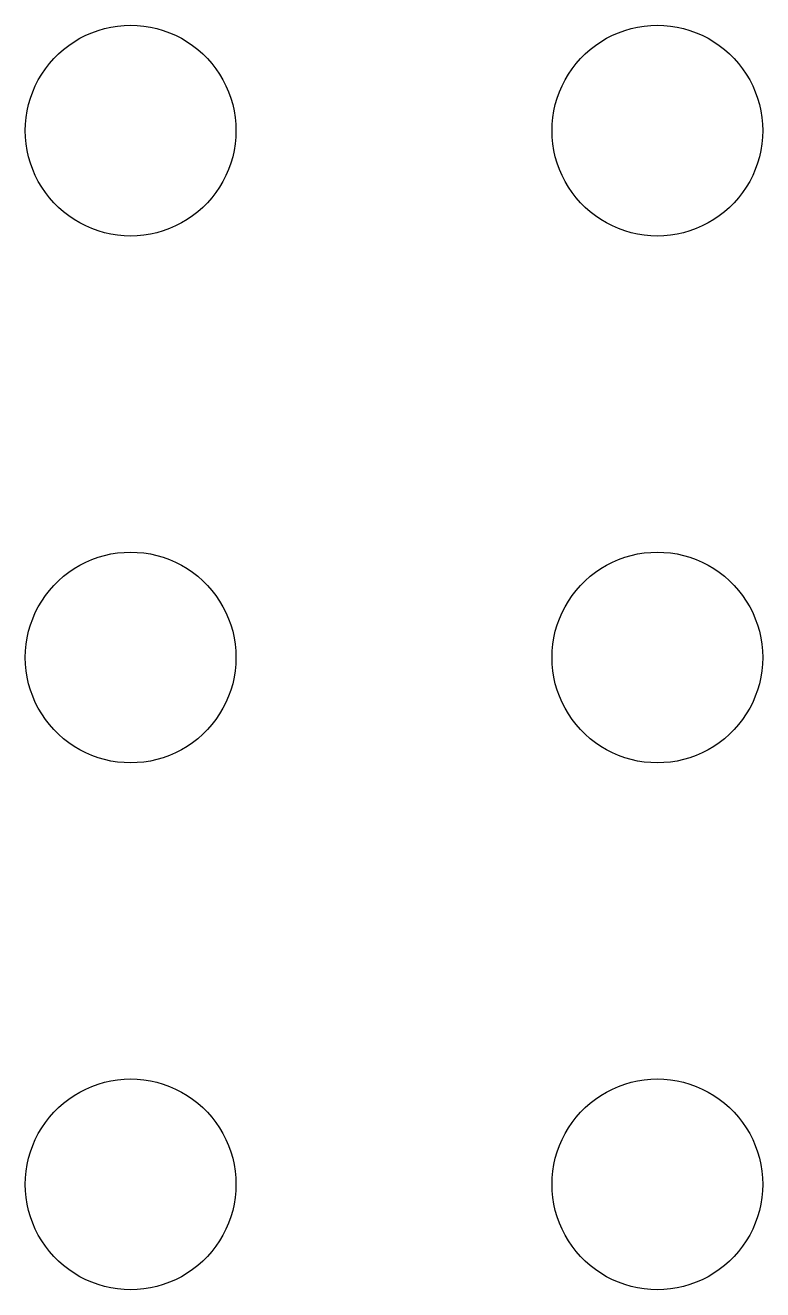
# Model space of a CAD drawing. Header units: metres. Extents: x -104 to 104, y -104 to 104.
# Drawn here: x -70.5 to -49.5, y -40.5 to -4.5 of the extents above; entities that cross this region are included whole.
import ezdxf

# ---------------------------------------------------------------- set-up
doc = ezdxf.new("R2010")
doc.units = ezdxf.units.M

msp = doc.modelspace()

# ---------------------------------------------------------------- linework, layer by layer
for p, q in [((-68.6044, -4.71066), (-68.427, -4.64682)), ((-68.427, -4.64682), (-68.2461, -4.59424)), ((-68.2461, -4.59424), (-68.0621, -4.55313)), ((-68.0621, -4.55313), (-67.876, -4.52365)), ((-67.876, -4.52365), (-67.6884, -4.50591)), ((-67.6884, -4.50591), (-67.5, -4.5)), ((-67.5, -4.5), (-67.3116, -4.50591)), ((-67.3116, -4.50591), (-67.124, -4.52365)), ((-67.124, -4.52365), (-66.9379, -4.55313)), ((-66.9379, -4.55313), (-66.7539, -4.59424)), ((-66.7539, -4.59424), (-66.573, -4.64682)), ((-66.573, -4.64682), (-66.3956, -4.71066)), ((-53.6044, -4.71066), (-53.427, -4.64682)), ((-53.427, -4.64682), (-53.2461, -4.59424)), ((-53.2461, -4.59424), (-53.0621, -4.55313)), ((-53.0621, -4.55313), (-52.876, -4.52365)), ((-52.876, -4.52365), (-52.6884, -4.50591)), ((-52.6884, -4.50591), (-52.5, -4.5)), ((-52.5, -4.5), (-52.3116, -4.50591)), ((-52.3116, -4.50591), (-52.124, -4.52365)), ((-52.124, -4.52365), (-51.9379, -4.55313)), ((-51.9379, -4.55313), (-51.7539, -4.59424)), ((-51.7539, -4.59424), (-51.5729, -4.64682)), ((-51.5729, -4.64682), (-51.3956, -4.71066)), ((-69.2634, -5.07294), (-69.1075, -4.96701)), ((-69.1075, -4.96701), (-68.9453, -4.87108)), ((-68.9453, -4.87108), (-68.7773, -4.78551)), ((-68.7773, -4.78551), (-68.6044, -4.71066)), ((-66.3956, -4.71066), (-66.2227, -4.78551)), ((-66.2227, -4.78551), (-66.0547, -4.87108)), ((-66.0547, -4.87108), (-65.8925, -4.96701)), ((-65.8925, -4.96701), (-65.7366, -5.07294)), ((-54.2634, -5.07294), (-54.1075, -4.96701)), ((-54.1075, -4.96701), (-53.9453, -4.87108)), ((-53.9453, -4.87108), (-53.7773, -4.78551)), ((-53.7773, -4.78551), (-53.6044, -4.71066)), ((-51.3956, -4.71066), (-51.2227, -4.78551)), ((-51.2227, -4.78551), (-51.0547, -4.87108)), ((-51.0547, -4.87108), (-50.8925, -4.96701)), ((-50.8925, -4.96701), (-50.7366, -5.07294)), ((-69.6869, -5.44635), (-69.5536, -5.31308)), ((-69.5536, -5.31308), (-69.4123, -5.18845)), ((-69.4123, -5.18845), (-69.2634, -5.07294)), ((-65.7366, -5.07294), (-65.5877, -5.18845)), ((-65.5877, -5.18845), (-65.4464, -5.31308)), ((-65.4464, -5.31308), (-65.3131, -5.44635)), ((-54.6869, -5.44635), (-54.5536, -5.31308)), ((-54.5536, -5.31308), (-54.4123, -5.18845)), ((-54.4123, -5.18845), (-54.2634, -5.07294)), ((-50.7366, -5.07294), (-50.5877, -5.18845)), ((-50.5877, -5.18845), (-50.4464, -5.31308)), ((-50.4464, -5.31308), (-50.3131, -5.44635)), ((-70.033, -5.89252), (-69.927, -5.73663)), ((-69.927, -5.73663), (-69.8115, -5.58772)), ((-69.8115, -5.58772), (-69.6869, -5.44635)), ((-65.3131, -5.44635), (-65.1885, -5.58772)), ((-65.1885, -5.58772), (-65.073, -5.73663)), ((-65.073, -5.73663), (-64.967, -5.89252)), ((-55.033, -5.89252), (-54.927, -5.73663)), ((-54.927, -5.73663), (-54.8115, -5.58772)), ((-54.8115, -5.58772), (-54.6869, -5.44635)), ((-50.3131, -5.44635), (-50.1885, -5.58772)), ((-50.1885, -5.58772), (-50.0729, -5.73663)), ((-50.0729, -5.73663), (-49.967, -5.89252)), ((-70.2145, -6.22266), (-70.1289, -6.05473)), ((-70.1289, -6.05473), (-70.033, -5.89252)), ((-64.967, -5.89252), (-64.8711, -6.05473)), ((-64.8711, -6.05473), (-64.7855, -6.22266)), ((-55.2145, -6.22266), (-55.1289, -6.05473)), ((-55.1289, -6.05473), (-55.033, -5.89252)), ((-49.967, -5.89252), (-49.8711, -6.05473)), ((-49.8711, -6.05473), (-49.7855, -6.22266)), ((-70.3532, -6.57294), (-70.2893, -6.39561)), ((-70.2893, -6.39561), (-70.2145, -6.22266)), ((-64.7855, -6.22266), (-64.7107, -6.39561)), ((-64.7107, -6.39561), (-64.6468, -6.57294)), ((-55.3532, -6.57294), (-55.2893, -6.39561)), ((-55.2893, -6.39561), (-55.2145, -6.22266)), ((-49.7855, -6.22266), (-49.7107, -6.39561)), ((-49.7107, -6.39561), (-49.6468, -6.57294)), ((-70.4469, -6.93785), (-70.4057, -6.75392)), ((-70.4057, -6.75392), (-70.3532, -6.57294)), ((-64.6468, -6.57294), (-64.5943, -6.75392)), ((-64.5943, -6.75392), (-64.5531, -6.93785)), ((-55.4469, -6.93785), (-55.4057, -6.75392)), ((-55.4057, -6.75392), (-55.3532, -6.57294)), ((-49.6468, -6.57294), (-49.5942, -6.75392)), ((-49.5942, -6.75392), (-49.5531, -6.93785)), ((-70.4941, -7.31161), (-70.4763, -7.12399)), ((-70.4763, -7.12399), (-70.4469, -6.93785)), ((-64.5531, -6.93785), (-64.5237, -7.12399)), ((-64.5237, -7.12399), (-64.5059, -7.31161)), ((-55.4941, -7.31161), (-55.4763, -7.12399)), ((-55.4763, -7.12399), (-55.4469, -6.93785)), ((-49.5531, -6.93785), (-49.5237, -7.12399)), ((-49.5237, -7.12399), (-49.5059, -7.31161)), ((-70.5, -7.5), (-70.4941, -7.31161)), ((-70.4941, -7.68837), (-70.5, -7.5)), ((-64.5059, -7.31161), (-64.5, -7.5)), ((-64.5, -7.5), (-64.5059, -7.68837)), ((-55.5, -7.5), (-55.4941, -7.31161)), ((-55.4941, -7.68837), (-55.5, -7.5)), ((-49.5059, -7.31161), (-49.5, -7.5)), ((-49.5, -7.5), (-49.5059, -7.68837)), ((-70.4763, -7.87599), (-70.4941, -7.68837)), ((-70.4469, -8.06213), (-70.4763, -7.87599)), ((-64.5237, -7.87599), (-64.5531, -8.06213)), ((-64.5059, -7.68837), (-64.5237, -7.87599)), ((-55.4763, -7.87599), (-55.4941, -7.68837)), ((-55.4469, -8.06213), (-55.4763, -7.87599)), ((-49.5237, -7.87599), (-49.5531, -8.06213)), ((-49.5059, -7.68837), (-49.5237, -7.87599)), ((-70.4057, -8.24606), (-70.4469, -8.06213)), ((-70.3532, -8.42705), (-70.4057, -8.24606)), ((-64.5943, -8.24606), (-64.6468, -8.42705)), ((-64.5531, -8.06213), (-64.5943, -8.24606)), ((-55.4057, -8.24606), (-55.4469, -8.06213)), ((-55.3532, -8.42705), (-55.4057, -8.24606)), ((-49.5942, -8.24606), (-49.6468, -8.42705)), ((-49.5531, -8.06213), (-49.5942, -8.24606)), ((-70.2893, -8.60437), (-70.3532, -8.42705)), ((-70.2145, -8.77733), (-70.2893, -8.60437)), ((-64.7107, -8.60437), (-64.7855, -8.77733)), ((-64.6468, -8.42705), (-64.7107, -8.60437)), ((-55.2893, -8.60437), (-55.3532, -8.42705)), ((-55.2145, -8.77733), (-55.2893, -8.60437)), ((-49.7107, -8.60437), (-49.7855, -8.77733)), ((-49.6468, -8.42705), (-49.7107, -8.60437)), ((-70.1289, -8.94525), (-70.2145, -8.77733)), ((-70.033, -9.10747), (-70.1289, -8.94525)), ((-64.8711, -8.94525), (-64.967, -9.10747)), ((-64.7855, -8.77733), (-64.8711, -8.94525)), ((-55.1289, -8.94525), (-55.2145, -8.77733)), ((-55.033, -9.10747), (-55.1289, -8.94525)), ((-49.8711, -8.94525), (-49.967, -9.10747)), ((-49.7855, -8.77733), (-49.8711, -8.94525)), ((-69.927, -9.26335), (-70.033, -9.10747)), ((-69.8115, -9.41226), (-69.927, -9.26335)), ((-65.073, -9.26335), (-65.1885, -9.41226)), ((-64.967, -9.10747), (-65.073, -9.26335)), ((-54.927, -9.26335), (-55.033, -9.10747)), ((-54.8115, -9.41226), (-54.927, -9.26335)), ((-50.0729, -9.26335), (-50.1885, -9.41226)), ((-49.967, -9.10747), (-50.0729, -9.26335)), ((-69.6869, -9.55363), (-69.8115, -9.41226)), ((-69.5536, -9.6869), (-69.6869, -9.55363)), ((-69.4123, -9.81154), (-69.5536, -9.6869)), ((-65.4464, -9.6869), (-65.5877, -9.81154)), ((-65.3131, -9.55363), (-65.4464, -9.6869)), ((-65.1885, -9.41226), (-65.3131, -9.55363)), ((-54.6869, -9.55363), (-54.8115, -9.41226)), ((-54.5536, -9.6869), (-54.6869, -9.55363)), ((-54.4123, -9.81154), (-54.5536, -9.6869)), ((-50.4464, -9.6869), (-50.5877, -9.81154)), ((-50.3131, -9.55363), (-50.4464, -9.6869)), ((-50.1885, -9.41226), (-50.3131, -9.55363)), ((-69.2634, -9.92705), (-69.4123, -9.81154)), ((-69.1075, -10.033), (-69.2634, -9.92705)), ((-68.9453, -10.1289), (-69.1075, -10.033)), ((-65.8925, -10.033), (-66.0547, -10.1289)), ((-65.7366, -9.92705), (-65.8925, -10.033)), ((-65.5877, -9.81154), (-65.7366, -9.92705)), ((-54.2634, -9.92705), (-54.4123, -9.81154)), ((-54.1075, -10.033), (-54.2634, -9.92705)), ((-53.9453, -10.1289), (-54.1075, -10.033)), ((-50.8925, -10.033), (-51.0547, -10.1289)), ((-50.7366, -9.92705), (-50.8925, -10.033)), ((-50.5877, -9.81154), (-50.7366, -9.92705)), ((-68.7773, -10.2145), (-68.9453, -10.1289)), ((-68.6044, -10.2893), (-68.7773, -10.2145)), ((-68.427, -10.3532), (-68.6044, -10.2893)), ((-68.2461, -10.4057), (-68.427, -10.3532)), ((-68.0621, -10.4469), (-68.2461, -10.4057)), ((-66.7539, -10.4057), (-66.9379, -10.4469)), ((-66.573, -10.3532), (-66.7539, -10.4057)), ((-66.3956, -10.2893), (-66.573, -10.3532)), ((-66.2227, -10.2145), (-66.3956, -10.2893)), ((-66.0547, -10.1289), (-66.2227, -10.2145)), ((-53.7773, -10.2145), (-53.9453, -10.1289)), ((-53.6044, -10.2893), (-53.7773, -10.2145)), ((-53.427, -10.3532), (-53.6044, -10.2893)), ((-53.2461, -10.4057), (-53.427, -10.3532)), ((-53.0621, -10.4469), (-53.2461, -10.4057)), ((-51.7539, -10.4057), (-51.9379, -10.4469)), ((-51.5729, -10.3532), (-51.7539, -10.4057)), ((-51.3956, -10.2893), (-51.5729, -10.3532)), ((-51.2227, -10.2145), (-51.3956, -10.2893)), ((-51.0547, -10.1289), (-51.2227, -10.2145)), ((-67.876, -10.4763), (-68.0621, -10.4469)), ((-67.6884, -10.4941), (-67.876, -10.4763)), ((-67.5, -10.5), (-67.6884, -10.4941)), ((-67.3116, -10.4941), (-67.5, -10.5)), ((-67.124, -10.4763), (-67.3116, -10.4941)), ((-66.9379, -10.4469), (-67.124, -10.4763)), ((-52.876, -10.4763), (-53.0621, -10.4469)), ((-52.6884, -10.4941), (-52.876, -10.4763)), ((-52.5, -10.5), (-52.6884, -10.4941)), ((-52.3116, -10.4941), (-52.5, -10.5)), ((-52.124, -10.4763), (-52.3116, -10.4941)), ((-51.9379, -10.4469), (-52.124, -10.4763)), ((-68.9453, -19.8711), (-68.7773, -19.7855)), ((-68.7773, -19.7855), (-68.6044, -19.7107)), ((-68.6044, -19.7107), (-68.427, -19.6468)), ((-68.427, -19.6468), (-68.2461, -19.5942)), ((-68.2461, -19.5942), (-68.0621, -19.5531)), ((-68.0621, -19.5531), (-67.876, -19.5237)), ((-67.876, -19.5237), (-67.6884, -19.5059)), ((-67.6884, -19.5059), (-67.5, -19.5)), ((-67.5, -19.5), (-67.3116, -19.5059)), ((-67.3116, -19.5059), (-67.124, -19.5237)), ((-67.124, -19.5237), (-66.9379, -19.5531)), ((-66.9379, -19.5531), (-66.7539, -19.5942)), ((-66.7539, -19.5942), (-66.573, -19.6468)), ((-66.573, -19.6468), (-66.3956, -19.7107)), ((-66.3956, -19.7107), (-66.2227, -19.7855)), ((-66.2227, -19.7855), (-66.0547, -19.8711)), ((-53.9453, -19.8711), (-53.7773, -19.7855)), ((-53.7773, -19.7855), (-53.6044, -19.7107)), ((-53.6044, -19.7107), (-53.427, -19.6468)), ((-53.427, -19.6468), (-53.2461, -19.5942)), ((-53.2461, -19.5942), (-53.0621, -19.5531)), ((-53.0621, -19.5531), (-52.876, -19.5237)), ((-52.876, -19.5237), (-52.6884, -19.5059)), ((-52.6884, -19.5059), (-52.5, -19.5)), ((-52.5, -19.5), (-52.3116, -19.5059)), ((-52.3116, -19.5059), (-52.124, -19.5237)), ((-52.124, -19.5237), (-51.9379, -19.5531)), ((-51.9379, -19.5531), (-51.7539, -19.5942)), ((-51.7539, -19.5942), (-51.5729, -19.6468)), ((-51.5729, -19.6468), (-51.3956, -19.7107)), ((-51.3956, -19.7107), (-51.2227, -19.7855)), ((-51.2227, -19.7855), (-51.0547, -19.8711)), ((-69.4123, -20.1884), (-69.2634, -20.0729)), ((-69.2634, -20.0729), (-69.1075, -19.967)), ((-69.1075, -19.967), (-68.9453, -19.8711)), ((-66.0547, -19.8711), (-65.8925, -19.967)), ((-65.8925, -19.967), (-65.7366, -20.0729)), ((-65.7366, -20.0729), (-65.5877, -20.1884)), ((-54.4123, -20.1884), (-54.2634, -20.0729)), ((-54.2634, -20.0729), (-54.1075, -19.967)), ((-54.1075, -19.967), (-53.9453, -19.8711)), ((-51.0547, -19.8711), (-50.8925, -19.967)), ((-50.8925, -19.967), (-50.7366, -20.0729)), ((-50.7366, -20.0729), (-50.5877, -20.1884)), ((-69.8115, -20.5877), (-69.6869, -20.4464)), ((-69.6869, -20.4464), (-69.5536, -20.3131)), ((-69.5536, -20.3131), (-69.4123, -20.1884)), ((-65.5877, -20.1884), (-65.4464, -20.3131)), ((-65.4464, -20.3131), (-65.3131, -20.4464)), ((-65.3131, -20.4464), (-65.1885, -20.5877)), ((-54.8115, -20.5877), (-54.6869, -20.4464)), ((-54.6869, -20.4464), (-54.5536, -20.3131)), ((-54.5536, -20.3131), (-54.4123, -20.1884)), ((-50.5877, -20.1884), (-50.4464, -20.3131)), ((-50.4464, -20.3131), (-50.3131, -20.4464)), ((-50.3131, -20.4464), (-50.1885, -20.5877)), ((-70.033, -20.8925), (-69.927, -20.7366)), ((-69.927, -20.7366), (-69.8115, -20.5877)), ((-65.1885, -20.5877), (-65.073, -20.7366)), ((-65.073, -20.7366), (-64.967, -20.8925)), ((-55.033, -20.8925), (-54.927, -20.7366)), ((-54.927, -20.7366), (-54.8115, -20.5877)), ((-50.1885, -20.5877), (-50.0729, -20.7366)), ((-50.0729, -20.7366), (-49.967, -20.8925)), ((-70.2893, -21.3956), (-70.2145, -21.2227)), ((-70.2145, -21.2227), (-70.1289, -21.0547)), ((-70.1289, -21.0547), (-70.033, -20.8925)), ((-64.967, -20.8925), (-64.8711, -21.0547)), ((-64.8711, -21.0547), (-64.7855, -21.2227)), ((-64.7855, -21.2227), (-64.7107, -21.3956)), ((-55.2893, -21.3956), (-55.2145, -21.2227)), ((-55.2145, -21.2227), (-55.1289, -21.0547)), ((-55.1289, -21.0547), (-55.033, -20.8925)), ((-49.967, -20.8925), (-49.8711, -21.0547)), ((-49.8711, -21.0547), (-49.7855, -21.2227)), ((-49.7855, -21.2227), (-49.7107, -21.3956)), ((-70.4057, -21.7539), (-70.3532, -21.5729)), ((-70.3532, -21.5729), (-70.2893, -21.3956)), ((-64.7107, -21.3956), (-64.6468, -21.5729)), ((-64.6468, -21.5729), (-64.5943, -21.7539)), ((-55.4057, -21.7539), (-55.3532, -21.5729)), ((-55.3532, -21.5729), (-55.2893, -21.3956)), ((-49.7107, -21.3956), (-49.6468, -21.5729)), ((-49.6468, -21.5729), (-49.5942, -21.7539)), ((-70.4763, -22.124), (-70.4469, -21.9379)), ((-70.4469, -21.9379), (-70.4057, -21.7539)), ((-64.5943, -21.7539), (-64.5531, -21.9379)), ((-64.5531, -21.9379), (-64.5237, -22.124)), ((-55.4763, -22.124), (-55.4469, -21.9379)), ((-55.4469, -21.9379), (-55.4057, -21.7539)), ((-49.5942, -21.7539), (-49.5531, -21.9379)), ((-49.5531, -21.9379), (-49.5237, -22.124)), ((-70.5, -22.5), (-70.4941, -22.3116)), ((-70.4941, -22.3116), (-70.4763, -22.124)), ((-64.5237, -22.124), (-64.5059, -22.3116)), ((-64.5059, -22.3116), (-64.5, -22.5)), ((-55.5, -22.5), (-55.4941, -22.3116)), ((-55.4941, -22.3116), (-55.4763, -22.124)), ((-49.5237, -22.124), (-49.5059, -22.3116)), ((-49.5059, -22.3116), (-49.5, -22.5)), ((-70.4941, -22.6884), (-70.5, -22.5)), ((-64.5, -22.5), (-64.5059, -22.6884)), ((-55.4941, -22.6884), (-55.5, -22.5)), ((-49.5, -22.5), (-49.5059, -22.6884)), ((-70.4763, -22.876), (-70.4941, -22.6884)), ((-70.4469, -23.0621), (-70.4763, -22.876)), ((-64.5237, -22.876), (-64.5531, -23.0621)), ((-64.5059, -22.6884), (-64.5237, -22.876)), ((-55.4763, -22.876), (-55.4941, -22.6884)), ((-55.4469, -23.0621), (-55.4763, -22.876)), ((-49.5237, -22.876), (-49.5531, -23.0621)), ((-49.5059, -22.6884), (-49.5237, -22.876)), ((-70.4057, -23.2461), (-70.4469, -23.0621)), ((-70.3532, -23.427), (-70.4057, -23.2461)), ((-64.5943, -23.2461), (-64.6468, -23.427)), ((-64.5531, -23.0621), (-64.5943, -23.2461)), ((-55.4057, -23.2461), (-55.4469, -23.0621)), ((-55.3532, -23.427), (-55.4057, -23.2461)), ((-49.5942, -23.2461), (-49.6468, -23.427)), ((-49.5531, -23.0621), (-49.5942, -23.2461)), ((-70.2893, -23.6044), (-70.3532, -23.427)), ((-70.2145, -23.7773), (-70.2893, -23.6044)), ((-64.7107, -23.6044), (-64.7855, -23.7773)), ((-64.6468, -23.427), (-64.7107, -23.6044)), ((-55.2893, -23.6044), (-55.3532, -23.427)), ((-55.2145, -23.7773), (-55.2893, -23.6044)), ((-49.7107, -23.6044), (-49.7855, -23.7773)), ((-49.6468, -23.427), (-49.7107, -23.6044)), ((-70.1289, -23.9453), (-70.2145, -23.7773)), ((-70.033, -24.1075), (-70.1289, -23.9453)), ((-69.927, -24.2634), (-70.033, -24.1075)), ((-64.967, -24.1075), (-65.073, -24.2634)), ((-64.8711, -23.9453), (-64.967, -24.1075)), ((-64.7855, -23.7773), (-64.8711, -23.9453)), ((-55.1289, -23.9453), (-55.2145, -23.7773)), ((-55.033, -24.1075), (-55.1289, -23.9453)), ((-54.927, -24.2634), (-55.033, -24.1075)), ((-49.967, -24.1075), (-50.0729, -24.2634)), ((-49.8711, -23.9453), (-49.967, -24.1075)), ((-49.7855, -23.7773), (-49.8711, -23.9453)), ((-69.8115, -24.4123), (-69.927, -24.2634)), ((-69.6869, -24.5536), (-69.8115, -24.4123)), ((-65.1885, -24.4123), (-65.3131, -24.5536)), ((-65.073, -24.2634), (-65.1885, -24.4123)), ((-54.8115, -24.4123), (-54.927, -24.2634)), ((-54.6869, -24.5536), (-54.8115, -24.4123)), ((-50.1885, -24.4123), (-50.3131, -24.5536)), ((-50.0729, -24.2634), (-50.1885, -24.4123)), ((-69.5536, -24.6869), (-69.6869, -24.5536)), ((-69.4123, -24.8115), (-69.5536, -24.6869)), ((-69.2634, -24.927), (-69.4123, -24.8115)), ((-65.5877, -24.8115), (-65.7366, -24.927)), ((-65.4464, -24.6869), (-65.5877, -24.8115)), ((-65.3131, -24.5536), (-65.4464, -24.6869)), ((-54.5536, -24.6869), (-54.6869, -24.5536)), ((-54.4123, -24.8115), (-54.5536, -24.6869)), ((-54.2634, -24.927), (-54.4123, -24.8115)), ((-50.5877, -24.8115), (-50.7366, -24.927)), ((-50.4464, -24.6869), (-50.5877, -24.8115)), ((-50.3131, -24.5536), (-50.4464, -24.6869)), ((-69.1075, -25.033), (-69.2634, -24.927)), ((-68.9453, -25.1289), (-69.1075, -25.033)), ((-68.7773, -25.2145), (-68.9453, -25.1289)), ((-66.0547, -25.1289), (-66.2227, -25.2145)), ((-65.8925, -25.033), (-66.0547, -25.1289)), ((-65.7366, -24.927), (-65.8925, -25.033)), ((-54.1075, -25.033), (-54.2634, -24.927)), ((-53.9453, -25.1289), (-54.1075, -25.033)), ((-53.7773, -25.2145), (-53.9453, -25.1289)), ((-51.0547, -25.1289), (-51.2227, -25.2145)), ((-50.8925, -25.033), (-51.0547, -25.1289)), ((-50.7366, -24.927), (-50.8925, -25.033)), ((-68.6044, -25.2893), (-68.7773, -25.2145)), ((-68.427, -25.3532), (-68.6044, -25.2893)), ((-68.2461, -25.4057), (-68.427, -25.3532)), ((-68.0621, -25.4469), (-68.2461, -25.4057)), ((-67.876, -25.4763), (-68.0621, -25.4469)), ((-67.6884, -25.4941), (-67.876, -25.4763)), ((-67.5, -25.5), (-67.6884, -25.4941)), ((-67.3116, -25.4941), (-67.5, -25.5)), ((-67.124, -25.4763), (-67.3116, -25.4941)), ((-66.9379, -25.4469), (-67.124, -25.4763)), ((-66.7539, -25.4057), (-66.9379, -25.4469)), ((-66.573, -25.3532), (-66.7539, -25.4057)), ((-66.3956, -25.2893), (-66.573, -25.3532)), ((-66.2227, -25.2145), (-66.3956, -25.2893)), ((-53.6044, -25.2893), (-53.7773, -25.2145)), ((-53.427, -25.3532), (-53.6044, -25.2893)), ((-53.2461, -25.4057), (-53.427, -25.3532)), ((-53.0621, -25.4469), (-53.2461, -25.4057)), ((-52.876, -25.4763), (-53.0621, -25.4469)), ((-52.6884, -25.4941), (-52.876, -25.4763)), ((-52.5, -25.5), (-52.6884, -25.4941)), ((-52.3116, -25.4941), (-52.5, -25.5)), ((-52.124, -25.4763), (-52.3116, -25.4941)), ((-51.9379, -25.4469), (-52.124, -25.4763)), ((-51.7539, -25.4057), (-51.9379, -25.4469)), ((-51.5729, -25.3532), (-51.7539, -25.4057)), ((-51.3956, -25.2893), (-51.5729, -25.3532)), ((-51.2227, -25.2145), (-51.3956, -25.2893)), ((-68.2461, -34.5942), (-68.0621, -34.5531)), ((-68.0621, -34.5531), (-67.876, -34.5237)), ((-67.876, -34.5237), (-67.6884, -34.5059)), ((-67.6884, -34.5059), (-67.5, -34.5)), ((-67.5, -34.5), (-67.3116, -34.5059)), ((-67.3116, -34.5059), (-67.124, -34.5237)), ((-67.124, -34.5237), (-66.9379, -34.5531)), ((-66.9379, -34.5531), (-66.7539, -34.5942)), ((-53.2461, -34.5942), (-53.0621, -34.5531)), ((-53.0621, -34.5531), (-52.876, -34.5237)), ((-52.876, -34.5237), (-52.6884, -34.5059)), ((-52.6884, -34.5059), (-52.5, -34.5)), ((-52.5, -34.5), (-52.3116, -34.5059)), ((-52.3116, -34.5059), (-52.124, -34.5237)), ((-52.124, -34.5237), (-51.9379, -34.5531)), ((-51.9379, -34.5531), (-51.7539, -34.5942)), ((-69.1075, -34.967), (-68.9453, -34.8711)), ((-68.9453, -34.8711), (-68.7773, -34.7855)), ((-68.7773, -34.7855), (-68.6044, -34.7107)), ((-68.6044, -34.7107), (-68.427, -34.6468)), ((-68.427, -34.6468), (-68.2461, -34.5942)), ((-66.7539, -34.5942), (-66.573, -34.6468)), ((-66.573, -34.6468), (-66.3956, -34.7107)), ((-66.3956, -34.7107), (-66.2227, -34.7855)), ((-66.2227, -34.7855), (-66.0547, -34.8711)), ((-66.0547, -34.8711), (-65.8925, -34.967)), ((-54.1075, -34.967), (-53.9453, -34.8711)), ((-53.9453, -34.8711), (-53.7773, -34.7855)), ((-53.7773, -34.7855), (-53.6044, -34.7107)), ((-53.6044, -34.7107), (-53.427, -34.6468)), ((-53.427, -34.6468), (-53.2461, -34.5942)), ((-51.7539, -34.5942), (-51.5729, -34.6468)), ((-51.5729, -34.6468), (-51.3956, -34.7107)), ((-51.3956, -34.7107), (-51.2227, -34.7855)), ((-51.2227, -34.7855), (-51.0547, -34.8711)), ((-51.0547, -34.8711), (-50.8925, -34.967)), ((-69.5536, -35.3131), (-69.4123, -35.1885)), ((-69.4123, -35.1885), (-69.2634, -35.0729)), ((-69.2634, -35.0729), (-69.1075, -34.967)), ((-65.8925, -34.967), (-65.7366, -35.0729)), ((-65.7366, -35.0729), (-65.5877, -35.1885)), ((-65.5877, -35.1885), (-65.4464, -35.3131)), ((-54.5536, -35.3131), (-54.4123, -35.1885)), ((-54.4123, -35.1885), (-54.2634, -35.0729)), ((-54.2634, -35.0729), (-54.1075, -34.967)), ((-50.8925, -34.967), (-50.7366, -35.0729)), ((-50.7366, -35.0729), (-50.5877, -35.1885)), ((-50.5877, -35.1885), (-50.4464, -35.3131)), ((-69.927, -35.7366), (-69.8115, -35.5877)), ((-69.8115, -35.5877), (-69.6869, -35.4464)), ((-69.6869, -35.4464), (-69.5536, -35.3131)), ((-65.4464, -35.3131), (-65.3131, -35.4464)), ((-65.3131, -35.4464), (-65.1885, -35.5877)), ((-65.1885, -35.5877), (-65.073, -35.7366)), ((-54.927, -35.7366), (-54.8115, -35.5877)), ((-54.8115, -35.5877), (-54.6869, -35.4464)), ((-54.6869, -35.4464), (-54.5536, -35.3131)), ((-50.4464, -35.3131), (-50.3131, -35.4464)), ((-50.3131, -35.4464), (-50.1885, -35.5877)), ((-50.1885, -35.5877), (-50.0729, -35.7366)), ((-70.1289, -36.0547), (-70.033, -35.8925)), ((-70.033, -35.8925), (-69.927, -35.7366)), ((-65.073, -35.7366), (-64.967, -35.8925)), ((-64.967, -35.8925), (-64.8711, -36.0547)), ((-55.1289, -36.0547), (-55.033, -35.8925)), ((-55.033, -35.8925), (-54.927, -35.7366)), ((-50.0729, -35.7366), (-49.967, -35.8925)), ((-49.967, -35.8925), (-49.8711, -36.0547)), ((-70.2893, -36.3956), (-70.2145, -36.2227)), ((-70.2145, -36.2227), (-70.1289, -36.0547)), ((-64.8711, -36.0547), (-64.7855, -36.2227)), ((-64.7855, -36.2227), (-64.7107, -36.3956)), ((-55.2893, -36.3956), (-55.2145, -36.2227)), ((-55.2145, -36.2227), (-55.1289, -36.0547)), ((-49.8711, -36.0547), (-49.7855, -36.2227)), ((-49.7855, -36.2227), (-49.7107, -36.3956)), ((-70.4057, -36.7539), (-70.3532, -36.5729)), ((-70.3532, -36.5729), (-70.2893, -36.3956)), ((-64.7107, -36.3956), (-64.6468, -36.5729)), ((-64.6468, -36.5729), (-64.5943, -36.7539)), ((-55.4057, -36.7539), (-55.3532, -36.5729)), ((-55.3532, -36.5729), (-55.2893, -36.3956)), ((-49.7107, -36.3956), (-49.6468, -36.5729)), ((-49.6468, -36.5729), (-49.5942, -36.7539)), ((-70.4763, -37.124), (-70.4469, -36.9379)), ((-70.4469, -36.9379), (-70.4057, -36.7539)), ((-64.5943, -36.7539), (-64.5531, -36.9379)), ((-64.5531, -36.9379), (-64.5237, -37.124)), ((-55.4763, -37.124), (-55.4469, -36.9379)), ((-55.4469, -36.9379), (-55.4057, -36.7539)), ((-49.5942, -36.7539), (-49.5531, -36.9379)), ((-49.5531, -36.9379), (-49.5237, -37.124)), ((-70.5, -37.5), (-70.4941, -37.3116)), ((-70.4941, -37.3116), (-70.4763, -37.124)), ((-64.5237, -37.124), (-64.5059, -37.3116)), ((-64.5059, -37.3116), (-64.5, -37.5)), ((-55.5, -37.5), (-55.4941, -37.3116)), ((-55.4941, -37.3116), (-55.4763, -37.124)), ((-49.5237, -37.124), (-49.5059, -37.3116)), ((-49.5059, -37.3116), (-49.5, -37.5)), ((-70.4941, -37.6884), (-70.5, -37.5)), ((-70.4763, -37.876), (-70.4941, -37.6884)), ((-64.5059, -37.6884), (-64.5237, -37.876)), ((-64.5, -37.5), (-64.5059, -37.6884)), ((-55.4941, -37.6884), (-55.5, -37.5)), ((-55.4763, -37.876), (-55.4941, -37.6884)), ((-49.5059, -37.6884), (-49.5237, -37.876)), ((-49.5, -37.5), (-49.5059, -37.6884)), ((-70.4469, -38.0621), (-70.4763, -37.876)), ((-70.4057, -38.2461), (-70.4469, -38.0621)), ((-64.5531, -38.0621), (-64.5943, -38.2461)), ((-64.5237, -37.876), (-64.5531, -38.0621)), ((-55.4469, -38.0621), (-55.4763, -37.876)), ((-55.4057, -38.2461), (-55.4469, -38.0621)), ((-49.5531, -38.0621), (-49.5942, -38.2461)), ((-49.5237, -37.876), (-49.5531, -38.0621)), ((-70.3532, -38.427), (-70.4057, -38.2461)), ((-70.2893, -38.6044), (-70.3532, -38.427)), ((-64.6468, -38.427), (-64.7107, -38.6044)), ((-64.5943, -38.2461), (-64.6468, -38.427)), ((-55.3532, -38.427), (-55.4057, -38.2461)), ((-55.2893, -38.6044), (-55.3532, -38.427)), ((-49.6468, -38.427), (-49.7107, -38.6044)), ((-49.5942, -38.2461), (-49.6468, -38.427)), ((-70.2145, -38.7773), (-70.2893, -38.6044)), ((-70.1289, -38.9453), (-70.2145, -38.7773)), ((-64.7855, -38.7773), (-64.8711, -38.9453)), ((-64.7107, -38.6044), (-64.7855, -38.7773)), ((-55.2145, -38.7773), (-55.2893, -38.6044)), ((-55.1289, -38.9453), (-55.2145, -38.7773)), ((-49.7855, -38.7773), (-49.8711, -38.9453)), ((-49.7107, -38.6044), (-49.7855, -38.7773)), ((-70.033, -39.1075), (-70.1289, -38.9453)), ((-69.927, -39.2634), (-70.033, -39.1075)), ((-64.967, -39.1075), (-65.073, -39.2634)), ((-64.8711, -38.9453), (-64.967, -39.1075)), ((-55.033, -39.1075), (-55.1289, -38.9453)), ((-54.927, -39.2634), (-55.033, -39.1075)), ((-49.967, -39.1075), (-50.0729, -39.2634)), ((-49.8711, -38.9453), (-49.967, -39.1075)), ((-69.8115, -39.4123), (-69.927, -39.2634)), ((-69.6869, -39.5536), (-69.8115, -39.4123)), ((-69.5536, -39.6869), (-69.6869, -39.5536)), ((-65.3131, -39.5536), (-65.4464, -39.6869)), ((-65.1885, -39.4123), (-65.3131, -39.5536)), ((-65.073, -39.2634), (-65.1885, -39.4123)), ((-54.8115, -39.4123), (-54.927, -39.2634)), ((-54.6869, -39.5536), (-54.8115, -39.4123)), ((-54.5536, -39.6869), (-54.6869, -39.5536)), ((-50.3131, -39.5536), (-50.4464, -39.6869)), ((-50.1885, -39.4123), (-50.3131, -39.5536)), ((-50.0729, -39.2634), (-50.1885, -39.4123)), ((-69.4123, -39.8115), (-69.5536, -39.6869)), ((-69.2634, -39.927), (-69.4123, -39.8115)), ((-69.1075, -40.033), (-69.2634, -39.927)), ((-65.7366, -39.927), (-65.8925, -40.033)), ((-65.5877, -39.8115), (-65.7366, -39.927)), ((-65.4464, -39.6869), (-65.5877, -39.8115)), ((-54.4123, -39.8115), (-54.5536, -39.6869)), ((-54.2634, -39.927), (-54.4123, -39.8115)), ((-54.1075, -40.033), (-54.2634, -39.927)), ((-50.7366, -39.927), (-50.8925, -40.033)), ((-50.5877, -39.8115), (-50.7366, -39.927)), ((-50.4464, -39.6869), (-50.5877, -39.8115)), ((-68.9453, -40.1289), (-69.1075, -40.033)), ((-68.7773, -40.2145), (-68.9453, -40.1289)), ((-68.6044, -40.2893), (-68.7773, -40.2145)), ((-68.427, -40.3532), (-68.6044, -40.2893)), ((-66.3956, -40.2893), (-66.573, -40.3532)), ((-66.2227, -40.2145), (-66.3956, -40.2893)), ((-66.0547, -40.1289), (-66.2227, -40.2145)), ((-65.8925, -40.033), (-66.0547, -40.1289)), ((-53.9453, -40.1289), (-54.1075, -40.033)), ((-53.7773, -40.2145), (-53.9453, -40.1289)), ((-53.6044, -40.2893), (-53.7773, -40.2145)), ((-53.427, -40.3532), (-53.6044, -40.2893)), ((-51.3956, -40.2893), (-51.5729, -40.3532)), ((-51.2227, -40.2145), (-51.3956, -40.2893)), ((-51.0547, -40.1289), (-51.2227, -40.2145)), ((-50.8925, -40.033), (-51.0547, -40.1289)), ((-68.2461, -40.4057), (-68.427, -40.3532)), ((-68.0621, -40.4469), (-68.2461, -40.4057)), ((-67.876, -40.4763), (-68.0621, -40.4469)), ((-67.6884, -40.4941), (-67.876, -40.4763)), ((-67.5, -40.5), (-67.6884, -40.4941)), ((-67.3116, -40.4941), (-67.5, -40.5)), ((-67.124, -40.4763), (-67.3116, -40.4941)), ((-66.9379, -40.4469), (-67.124, -40.4763)), ((-66.7539, -40.4057), (-66.9379, -40.4469)), ((-66.573, -40.3532), (-66.7539, -40.4057)), ((-53.2461, -40.4057), (-53.427, -40.3532)), ((-53.0621, -40.4469), (-53.2461, -40.4057)), ((-52.876, -40.4763), (-53.0621, -40.4469)), ((-52.6884, -40.4941), (-52.876, -40.4763)), ((-52.5, -40.5), (-52.6884, -40.4941)), ((-52.3116, -40.4941), (-52.5, -40.5)), ((-52.124, -40.4763), (-52.3116, -40.4941)), ((-51.9379, -40.4469), (-52.124, -40.4763)), ((-51.7539, -40.4057), (-51.9379, -40.4469)), ((-51.5729, -40.3532), (-51.7539, -40.4057))]:
    msp.add_line(p, q)

doc.saveas('drawing.dxf')
